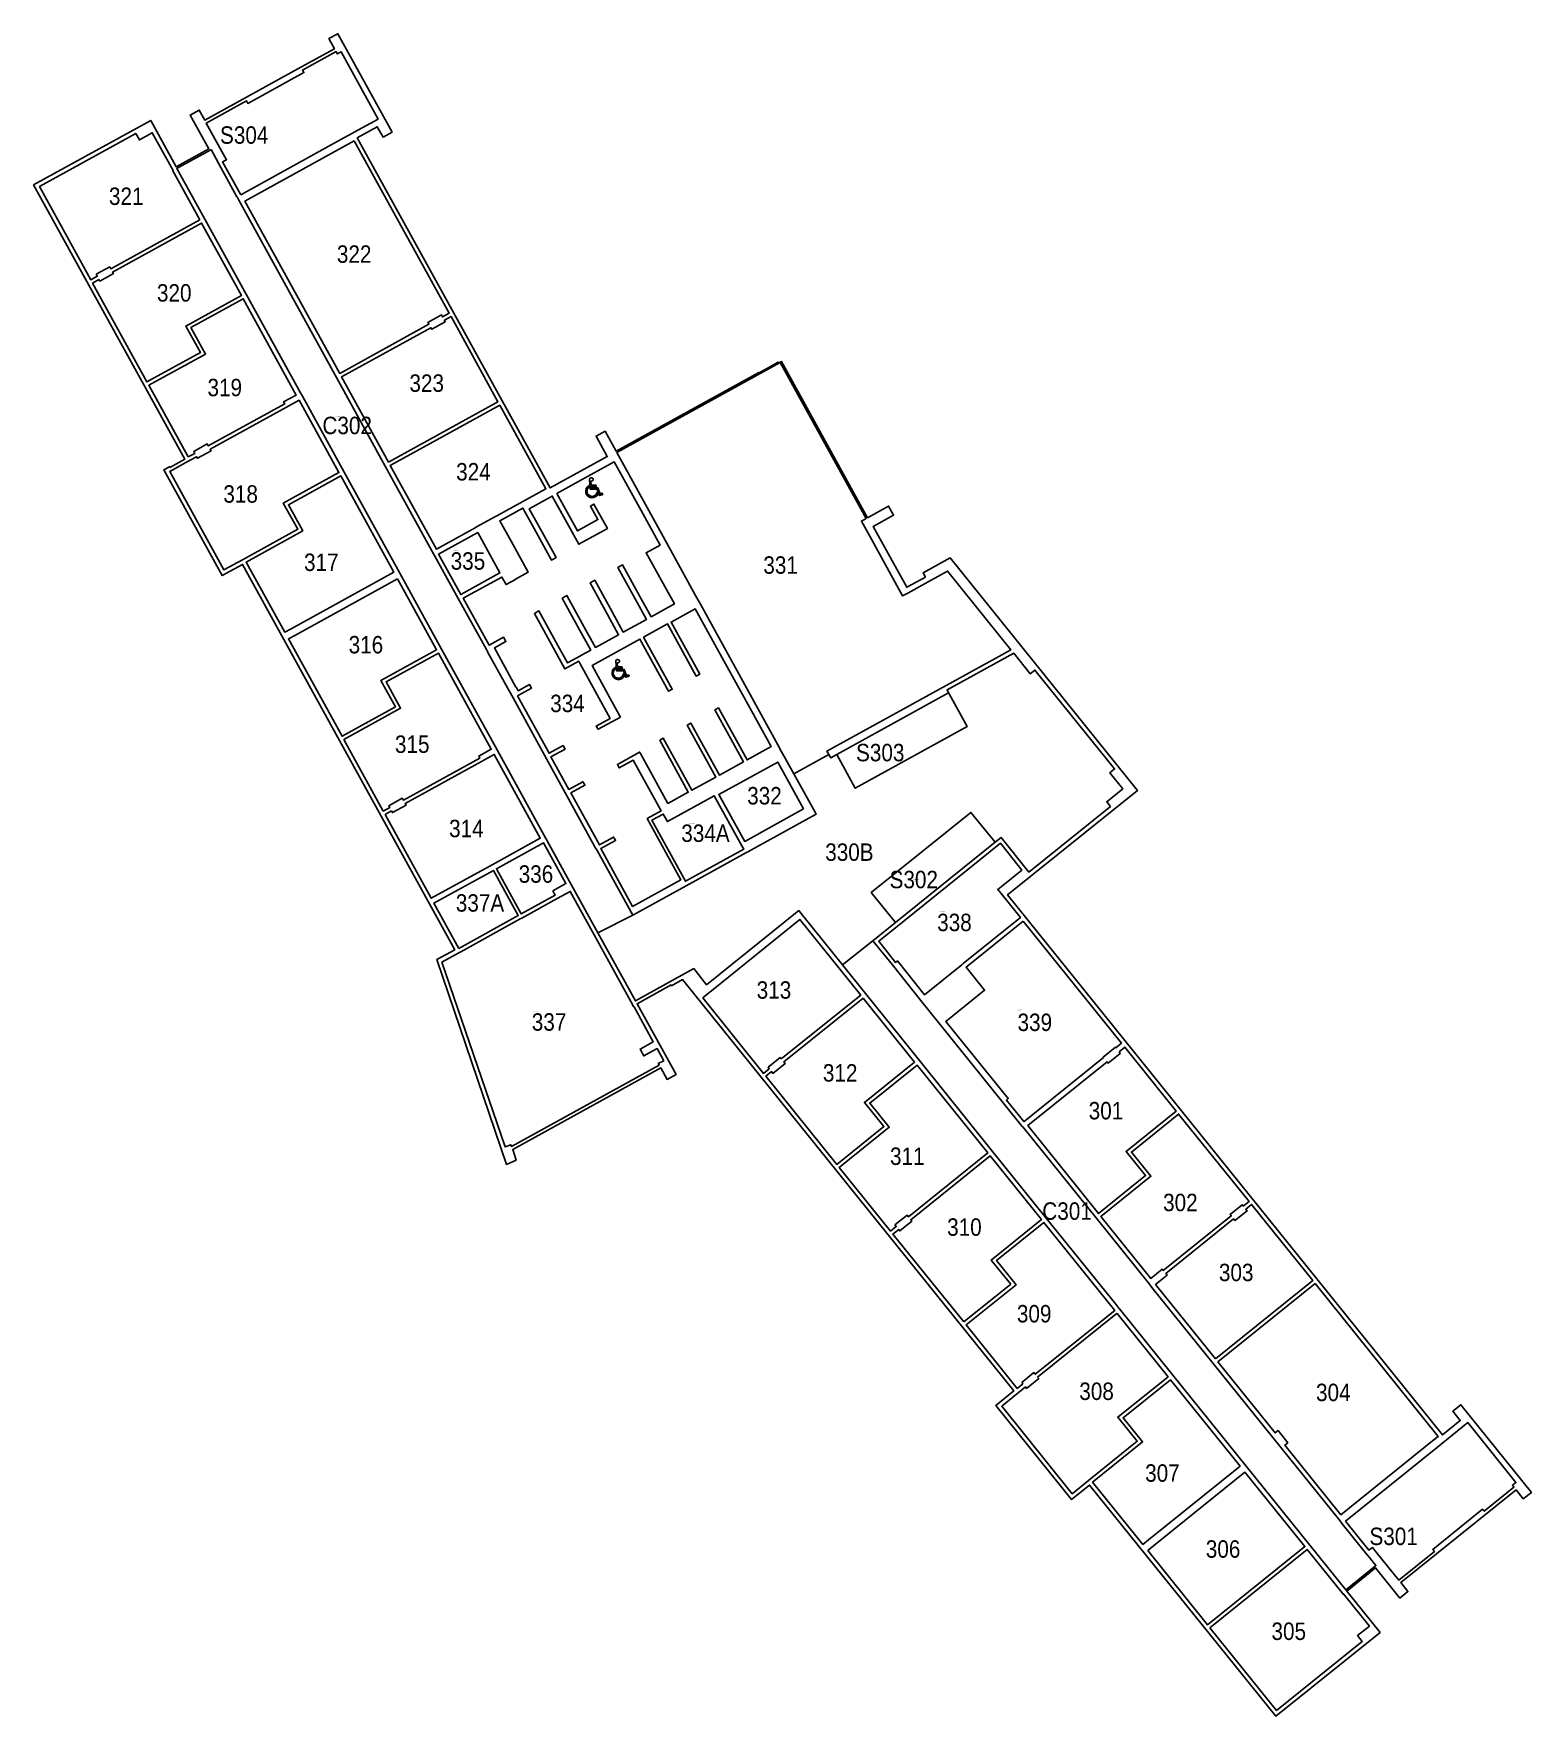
# Model space of a CAD drawing. Header units: inches. Extents: x 69232226 to 69234544, y 27656177 to 27658782.
import ezdxf
from ezdxf.enums import TextEntityAlignment as Align

# ---------------------------------------------------------------- set-up
doc = ezdxf.new("R2010")
doc.units = ezdxf.units.IN
doc.header["$LTSCALE"] = 100
doc.header["$MEASUREMENT"] = 0
doc.layers.get('0').update_dxf_attribs({"linetype": 'CONTINUOUS'})
for name, color, linetype in [('A-IDEN-ICON', 4, 'CONTINUOUS'), ('A-IDEN-SNUM', 4, 'CONTINUOUS'), ('A-IDEN-VNUM', 4, 'CONTINUOUS'), ('AREA-ASSIGN', 7, 'CONTINUOUS'), ('AREA-GROSS', 1, 'CONTINUOUS')]:
    doc.layers.add(name, color=color, linetype=linetype)
doc.layers.get('0').off()
doc.styles.add('CP_ROOMSNUMBER', font='arial.ttf', dxfattribs={"height": 1})
doc.styles.add('CP_ROOMVNUMBER', font='arial.ttf', dxfattribs={"width": 0.85, "height": 0.075})

# ---------------------------------------------------------------- blocks, each defined once
blk = doc.blocks.new('CPHC')
for points in [[(10, 11), (10, 10), (6.4, 10), (6.4, 9), (11.5, 9), (13.3, 4.3), (14.8, 4.9), (15.2, 3.9), (12.7, 3), (10.8, 8), (5.5, 8), (5, 15.8, -2.310496), (6.1, 14.1), (6.3, 11)], [(4.7, 9.6, 1.506288), (10.9, 5.7), (11.5, 4.2, -1.382884), (4.6, 10.7)]]:
    blk.add_lwpolyline(points, format="xyb", close=True)

msp = doc.modelspace()

# ---------------------------------------------------------------- linework, layer by layer
at = {"layer": 'AREA-ASSIGN', "flags": 128}
for points in [[(69232546.5, 27658532.8), (69232706, 27658620.7), (69232706, 27658620.7), (69232719.4, 27658628), (69232722.3, 27658629.6), (69232759.2, 27658650), (69232701.8, 27658754.2), (69232695.8, 27658750.9), (69232694, 27658754.3), (69232642.2, 27658725.8), (69232644.4, 27658721.9), (69232557.7, 27658674.1), (69232555.5, 27658678.1), (69232493.2, 27658643.8), (69232520.1, 27658594.9), (69232520.1, 27658594.9), (69232524.5, 27658587), (69232518.5, 27658583.7)], [(69232322.7, 27658409.6), (69232343.7, 27658421.2), (69232345.3, 27658418.2), (69232483.1, 27658494.1), (69232443.9, 27658565.2), (69232441.3, 27658570), (69232441.7, 27658570.2), (69232439.1, 27658575), (69232409.5, 27658628.7), (69232389.6, 27658617.7), (69232384.1, 27658627.7), (69232234.8, 27658545.5), (69232314.3, 27658401.1), (69232324.3, 27658406.7)], [(69232722.3, 27658616), (69232552.9, 27658522.7), (69232699.7, 27658256.1), (69232837.9, 27658332.2), (69232836.3, 27658335.1), (69232857.3, 27658346.7), (69232858.9, 27658343.8), (69232869.1, 27658349.4)], [(69232450.1, 27658574.9), (69232447.6, 27658573.5), (69232490.8, 27658495), (69232555.4, 27658377.8), (69232638.8, 27658226.3), (69232641.9, 27658220.8), (69232706.4, 27658103.6), (69232792.7, 27657946.9), (69232857.3, 27657829.4), (69232940.7, 27657678), (69232943.8, 27657672.4), (69233018.6, 27657536.5), (69233019.2, 27657535.5), (69233019.2, 27657535.6), (69233020.8, 27657532.8), (69233055.6, 27657469.5), (69233060.7, 27657460.3), (69233099.3, 27657390.2), (69233153.2, 27657417.5), (69233098, 27657517.7), (69233095.3, 27657522.6), (69233095.4, 27657522.6), (69233045.2, 27657613.7), (69233023, 27657654.1), (69232968.1, 27657753.9), (69232968.1, 27657753.9), (69232961.9, 27657765.1), (69232928.6, 27657825.4), (69232928.4, 27657825.9), (69232926.8, 27657828.7), (69232883.1, 27657908), (69232847.2, 27657973.2), (69232845.1, 27657977), (69232845.1, 27657977), (69232770.3, 27658112.9), (69232694.8, 27658250), (69232543.7, 27658524.4), (69232540.8, 27658529.7), (69232540.7, 27658529.7), (69232512.8, 27658580.5), (69232508.4, 27658588.5), (69232500.6, 27658602.7), (69232500, 27658602.4)], [(69232327.1, 27658401.5), (69232317.1, 27658396), (69232401.3, 27658243), (69232484, 27658288.5), (69232461.5, 27658329.4), (69232547.6, 27658376.8), (69232485.9, 27658488.9), (69232348.1, 27658413.1), (69232349.5, 27658410.7), (69232328.5, 27658399.1)], [(69232465.3, 27658126.9), (69232475.3, 27658132.4), (69232473.7, 27658135.4), (69232494.7, 27658147), (69232496.3, 27658144), (69232614.6, 27658209.1), (69232612.9, 27658212.1), (69232632.4, 27658222.8), (69232550.5, 27658371.7), (69232469.5, 27658327.1), (69232492, 27658286.2), (69232404.2, 27658237.9)], [(69232775.2, 27658119), (69232944.6, 27658212.3), (69232872, 27658344.2), (69232861.8, 27658338.6), (69232863.1, 27658336.2), (69232842.1, 27658324.6), (69232840.8, 27658327), (69232702.5, 27658250.9)], [(69233529.5, 27657987.4), (69233522.8, 27657999.6), (69233507.3, 27658027.6), (69233514.5, 27658031.6), (69233381.6, 27658273.1), (69233128.7, 27658133.9), (69233206.1, 27657993.3), (69233250.6, 27657912.4), (69233258.1, 27657898.8), (69233378, 27657681.1), (69233383.3, 27657671.6), (69233383.3, 27657671.5), (69233387.3, 27657664.2), (69233402.5, 27657636.6), (69233456.8, 27657666.5), (69233453.9, 27657671.7), (69233715.3, 27657815.7), (69233738.6, 27657828.5), (69233662.4, 27657923.2), (69233658.2, 27657928.4), (69233643.2, 27657947.1), (69233640.7, 27657950.2), (69233610.4, 27657933.5), (69233610.4, 27657933.5), (69233578.9, 27657916.2), (69233571.1, 27657911.9)], [(69232468.2, 27658121.8), (69232461.6, 27658118.2), (69232461.6, 27658118.2), (69232436.6, 27658104.4), (69232520.5, 27657952), (69232549.2, 27657967.8), (69232549.2, 27657967.8), (69232634.7, 27658014.9), (69232612.4, 27658055.2), (69232698.6, 27658102.7), (69232636.9, 27658214.7), (69232617.4, 27658204), (69232499.2, 27658138.8), (69232500.5, 27658136.5), (69232479.4, 27658124.9), (69232478.1, 27658127.3)], [(69232947.4, 27658207.2), (69232778, 27658113.9), (69232849.4, 27657984.2), (69232909.3, 27658017.2), (69232909.3, 27658017.2), (69232911.6, 27658018.5), (69232940.8, 27658034.5), (69232943.1, 27658035.8), (69233018.8, 27658077.5)], [(69232624.4, 27657861.1), (69232783.4, 27657948.7), (69232701.4, 27658097.5), (69232620.4, 27658052.9), (69232642.6, 27658012.6), (69232554.9, 27657964.2), (69232614.6, 27657855.7), (69232624.4, 27657861.1)], [(69233134.2, 27657724.3), (69233099.6, 27657705.3), (69233096.9, 27657710.4), (69233118.4, 27657722.2), (69233072, 27657806.5), (69233069.8, 27657810.7), (69233048.2, 27657798.8), (69233001, 27657884.5), (69233008.2, 27657888.5), (69233035, 27657839.8), (69233052.4, 27657808.2), (69233072.2, 27657819.2), (69233073.2, 27657819.7), (69233088.3, 27657828), (69233070.9, 27657859.5), (69233044.1, 27657908.3), (69233051.3, 27657912.3), (69233078.2, 27657863.5), (69233095.5, 27657832), (69233131.4, 27657851.8), (69233114.1, 27657883.3), (69233087.3, 27657932), (69233094.5, 27657936), (69233121.3, 27657887.3), (69233138.7, 27657855.7), (69233174.6, 27657875.5), (69233157.2, 27657907.1), (69233130.4, 27657955.8), (69233137.6, 27657959.8), (69233164.5, 27657911), (69233181.8, 27657879.5), (69233217.7, 27657899.3), (69233200.4, 27657930.8), (69233174, 27657978.6), (69233195.6, 27657990.5), (69233166.3, 27658043.8), (69233166.3, 27658043.8), (69233124.8, 27658119.3), (69233068.3, 27658088.2), (69233035.9, 27658070.3), (69233067.7, 27658012.5), (69233099.3, 27658029.9), (69233087.7, 27658050.9), (69233093.2, 27658053.9), (69233114, 27658016.2), (69233069.7, 27657991.8), (69233046, 27658034.8), (69233046, 27658034.8), (69233028.7, 27658066.3), (69232993.2, 27658046.8), (69233010.6, 27658015.3), (69233034.8, 27657971.3), (69233027.5, 27657967.4), (69233000.7, 27658016.1), (69233000.7, 27658016.1), (69232983.3, 27658047.7), (69232947.8, 27658028.1), (69232965.2, 27657996.6), (69232965.2, 27657996.6), (69232991.5, 27657948.8), (69232971.6, 27657937.8), (69232971.9, 27657937.3), (69232957.2, 27657929.3), (69232950.7, 27657941), (69232891, 27657908.1), (69232931.1, 27657835.4), (69232953.4, 27657847.7), (69232957, 27657841.1), (69232939.1, 27657831.3), (69232972.4, 27657770.8), (69232972.8, 27657771.1), (69232976.2, 27657764.9), (69232993.7, 27657774.5), (69232996.7, 27657769.1), (69232975, 27657757.1), (69233023.9, 27657668.3), (69233045.5, 27657680.2), (69233048.5, 27657674.8), (69233026.6, 27657662.6), (69233054.3, 27657612.2), (69233076.2, 27657624.2), (69233078.9, 27657619.2), (69233079.2, 27657619.3), (69233079.2, 27657618.7), (69233057.7, 27657606.9), (69233102, 27657526.5), (69233123.7, 27657538.5), (69233126.5, 27657533.5), (69233126.4, 27657533.4), (69233103.7, 27657520.9), (69233153.1, 27657431.2), (69233227.9, 27657472.4), (69233175.7, 27657567.1), (69233197.3, 27657579), (69233154.1, 27657657.5), (69233132.5, 27657645.6), (69233129.5, 27657651.1), (69233164, 27657670.1), (69233165.3, 27657667.8), (69233207.8, 27657590.6), (69233239.3, 27657608), (69233195, 27657688.4), (69233200.5, 27657691.4), (69233244.8, 27657611), (69233282, 27657631.5), (69233237.7, 27657711.9), (69233243.2, 27657715), (69233287.5, 27657634.5), (69233324.7, 27657655), (69233280.4, 27657735.5), (69233285.9, 27657738.5), (69233330.2, 27657658), (69233367.4, 27657678.5), (69233323.1, 27657759), (69233323.1, 27657759), (69233294.3, 27657811.3), (69233294.3, 27657811.3), (69233249.9, 27657891.9), (69233212.7, 27657871.4), (69233257.1, 27657790.8), (69233251.6, 27657787.8), (69233207.2, 27657868.4), (69233170, 27657847.9), (69233214.4, 27657767.3), (69233208.9, 27657764.3), (69233164.5, 27657844.9), (69233090.3, 27657804), (69233132.9, 27657726.6)], [(69232852.9, 27657976.4), (69232887.2, 27657914), (69232947.8, 27657947.3), (69232913.4, 27658009.8)], [(69232789.2, 27657938.1), (69232630.2, 27657850.6), (69232630.2, 27657850.6), (69232620.4, 27657845.2), (69232703.3, 27657694.6), (69232785.9, 27657740.1), (69232763.4, 27657781.1), (69232849.6, 27657828.5)], [(69232767.2, 27657578.6), (69232777.2, 27657584.1), (69232775.6, 27657587), (69232796.6, 27657598.6), (69232798.3, 27657595.7), (69232916.5, 27657660.8), (69232914.9, 27657663.8), (69232934.4, 27657674.5), (69232852.4, 27657823.4), (69232771.4, 27657778.8), (69232793.9, 27657737.8), (69232706.2, 27657689.5)], [(69233892.8, 27657586), (69233887, 27657593.2), (69233911.9, 27657613.3), (69233891.9, 27657638.2), (69233899.1, 27657644), (69233775.9, 27657797), (69233768.7, 27657791.2), (69233743.1, 27657823), (69233639.9, 27657766.2), (69233642.3, 27657761.8), (69233643.2, 27657760.5), (69233671.1, 27657709.7), (69233497.7, 27657614.2), (69233469, 27657666.3), (69233459.7, 27657661.2), (69233456.8, 27657666.5), (69233402.5, 27657636.6), (69233436, 27657575.9), (69233437.1, 27657573.8), (69233436.1, 27657573.3), (69233331.4, 27657515.7), (69233328.2, 27657513.9), (69233328.2, 27657513.9), (69233236, 27657463.1), (69233236, 27657463.1), (69233153.2, 27657417.5), (69233099.3, 27657390.2), (69233157.4, 27657284.8), (69233247.7, 27657334.9), (69233267.7, 27657310), (69233410.3, 27657424.8), (69233410.3, 27657424.7), (69233417.8, 27657415.4), (69233417.9, 27657415.3), (69233478.1, 27657340.5), (69233522.7, 27657376.4), (69233524.9, 27657378.1), (69233524.8, 27657378.1), (69233559.8, 27657406.3), (69233522.6, 27657452.6), (69233676.8, 27657576.7), (69233714.1, 27657530.5), (69233723.4, 27657538), (69233766.6, 27657484.4)], [(69232780.1, 27657578.9), (69232770.1, 27657573.4), (69232841.5, 27657443.8), (69232935.8, 27657495.8), (69233010.2, 27657536.7), (69232938.9, 27657666.4), (69232919.4, 27657655.6), (69232801.1, 27657590.5), (69232802.4, 27657588.1), (69232781.4, 27657576.5)], [(69233417.7, 27657582), (69233377.7, 27657654.7), (69233286.6, 27657604.6), (69233326.6, 27657531.9)], [(69233217.3, 27657568.4), (69233206.9, 27657562.6), (69233200.5, 27657574.2), (69233183.1, 27657564.6), (69233235.2, 27657470.1), (69233325.1, 27657519.6), (69233322, 27657525.2), (69233279.4, 27657602.5), (69233217.4, 27657568.4), (69233217.3, 27657568.4)], [(69233029.7, 27657455.2), (69233050, 27657466.4), (69233015.1, 27657529.7), (69232942.2, 27657489.6), (69232980.7, 27657419.7), (69233033.3, 27657448.7)], [(69233573.6, 27657409.1), (69233534, 27657377.2), (69233560.2, 27657344.5), (69233563, 27657346.7), (69233605, 27657294.5), (69233662.7, 27657341), (69233664.8, 27657342.7), (69233664.8, 27657342.7), (69233753.4, 27657414), (69233723.4, 27657451.2), (69233718.4, 27657457.4), (69233723.5, 27657461.5), (69233755.7, 27657487.5), (69233732.2, 27657516.7), (69233722.4, 27657528.9)], [(69232884.2, 27657366.2), (69232976.2, 27657416.9), (69232937.6, 27657487), (69232845.6, 27657436.3)], [(69232858, 27657345.1), (69232955.6, 27657059.1), (69232964.6, 27657062.2), (69232965.5, 27657059.7), (69233194.1, 27657185.6), (69233192.9, 27657187.8), (69233201.3, 27657192.4), (69233190.9, 27657211.1), (69233170.4, 27657199.8), (69233164.6, 27657210.3), (69233185.1, 27657221.6), (69233155.8, 27657274.9), (69233155, 27657276.4), (69233154.7, 27657276.2), (69233150.2, 27657284.2), (69233116.3, 27657345.8), (69233093.6, 27657387.1), (69233056.5, 27657454.4), (69233036.3, 27657443.3), (69232981.4, 27657413.1), (69232979, 27657411.8), (69232887, 27657361.1), (69232884.1, 27657359.5)], [(69233383.3, 27657195), (69233506.2, 27657294), (69233472.5, 27657336), (69233412.2, 27657410.8), (69233275.3, 27657300.7), (69233271, 27657297.2), (69233261.7, 27657289.6), (69233355.7, 27657172.8), (69233364.6, 27657180), (69233362.9, 27657182.1), (69233381.6, 27657197.2)], [(69233757.9, 27657408.4), (69233669.3, 27657337), (69233697.9, 27657301.5), (69233638.2, 27657253.3), (69233734.5, 27657133.7), (69233731.8, 27657131.5), (69233758.7, 27657098), (69233759.4, 27657098.5), (69233882.2, 27657197.4), (69233881.7, 27657198), (69233900.4, 27657213.1), (69233900.9, 27657212.5), (69233909.8, 27657219.7)], [(69234287.8, 27656430.6), (69234251.5, 27656475.6), (69234247.7, 27656480.4), (69234247.7, 27656480.4), (69234157.1, 27656592.9), (69234142, 27656611.6), (69234051.6, 27656723.9), (69233957, 27656841.4), (69233953.1, 27656846.3), (69233870.4, 27656949), (69233759, 27657087.3), (69233757, 27657089.9), (69233756.3, 27657090.6), (69233726.7, 27657127.4), (69233628.7, 27657249.1), (69233598.8, 27657286.2), (69233555.2, 27657340.5), (69233524.9, 27657378.1), (69233478.1, 27657340.5), (69233513.7, 27657296.3), (69233597.2, 27657192.6), (69233710.4, 27657052), (69233793.5, 27656948.7), (69233903, 27656812.8), (69233903.1, 27656812.6), (69233903.2, 27656812.6), (69233906.8, 27656808.1), (69233989.4, 27656705.5), (69234102.8, 27656564.6), (69234201.2, 27656442.5), (69234256.9, 27656373.2), (69234259.1, 27656375), (69234303.2, 27656410.4), (69234303.7, 27656410.8), (69234293.6, 27656423.4), (69234287.8, 27656430.6)], [(69233509.9, 27657289.4), (69233387, 27657190.5), (69233389.1, 27657187.8), (69233370.4, 27657172.8), (69233368.3, 27657175.4), (69233359.4, 27657168.2), (69233469.3, 27657031.7), (69233542, 27657090.3), (69233511.9, 27657127.7), (69233589.7, 27657190.3)], [(69233906.2, 27657205.9), (69233907.9, 27657203.7), (69233889.2, 27657188.7), (69233887.5, 27657190.8), (69233764.7, 27657091.9), (69233874.2, 27656955.8), (69233947.1, 27657014.5), (69233917, 27657051.9), (69233994.6, 27657114.4), (69233915.2, 27657213.1)], [(69233559.2, 27656938.3), (69233577.9, 27656953.4), (69233580, 27656950.8), (69233702.9, 27657049.7), (69233593.4, 27657185.7), (69233520.2, 27657126.8), (69233550.3, 27657089.4), (69233473, 27657027.2), (69233552.4, 27656928.5), (69233561.3, 27656935.7)], [(69234098.4, 27656967.1), (69234107.4, 27656974.3), (69233998.3, 27657109.8), (69233925.3, 27657051), (69233955.4, 27657013.6), (69233877.9, 27656951.2), (69233955.1, 27656855.3), (69233972.9, 27656869.5), (69233974.6, 27656867.4), (69234079.7, 27656952.1), (69234078, 27656954.2), (69234096.7, 27656969.3)], [(69233665.6, 27656787.9), (69233738.4, 27656846.5), (69233708.3, 27656883.8), (69233786, 27656946.5), (69233706.6, 27657045.1), (69233583.7, 27656946.2), (69233585.4, 27656944), (69233566.7, 27656929), (69233565, 27656931.1), (69233556.1, 27656923.9)], [(69234055.4, 27656730.7), (69234205.9, 27656851.9), (69234111.1, 27656969.8), (69234102.1, 27656962.5), (69234104.2, 27656959.9), (69234085.5, 27656944.9), (69234083.4, 27656947.5), (69233978.3, 27656862.8), (69233980.4, 27656860.2), (69233962.7, 27656845.9)], [(69233755.5, 27656694.5), (69233774.2, 27656709.6), (69233776.3, 27656706.9), (69233899.3, 27656805.9), (69233789.7, 27656941.9), (69233716.5, 27656883), (69233746.6, 27656845.6), (69233669.3, 27656783.3), (69233748.3, 27656685.2), (69233748.4, 27656685.2), (69233757.3, 27656692.4)], [(69234209.6, 27656847.4), (69234059.1, 27656726.2), (69234147.7, 27656616.2), (69234152.2, 27656619.8), (69234167.2, 27656601.1), (69234162.7, 27656597.5), (69234249.6, 27656489.6), (69234391.4, 27656603.7), (69234400.1, 27656610.8)], [(69233780, 27656702.3), (69233781.7, 27656700.2), (69233763, 27656685.2), (69233761.3, 27656687.3), (69233749.9, 27656678.1), (69233749.8, 27656678), (69233747.3, 27656676), (69233724.4, 27656657.6), (69233833.5, 27656522.1), (69233859, 27656542.6), (69233934.2, 27656603.2), (69233904.1, 27656640.6), (69233981.9, 27656703.2), (69233903, 27656801.3), (69233901.1, 27656799.8)], [(69233865.2, 27656540), (69233942.9, 27656443.6), (69233951.7, 27656450.6), (69234093.4, 27656564.8), (69233985.6, 27656698.6), (69233912.4, 27656639.7), (69233942.5, 27656602.3)], [(69234256.5, 27656479.8), (69234292.9, 27656434.6), (69234298.2, 27656438.9), (69234304, 27656431.8), (69234339, 27656388.4), (69234394.2, 27656432.9), (69234391.8, 27656435.9), (69234468.9, 27656498), (69234471.4, 27656495), (69234517.4, 27656532.1), (69234515, 27656535.1), (69234520.3, 27656539.4), (69234445.7, 27656632.1), (69234412.8, 27656605.5), (69234410.2, 27656603.5), (69234398.9, 27656594.4)], [(69233950.4, 27656434.2), (69234043.2, 27656319), (69234193.7, 27656440.2), (69234100.9, 27656555.4), (69233959.2, 27656441.3)], [(69234046.8, 27656314.5), (69234149.8, 27656186.6), (69234282.5, 27656293.5), (69234275.4, 27656302.4), (69234293.7, 27656317.1), (69234255.3, 27656364.9), (69234253.8, 27656366.7), (69234253.3, 27656366.2), (69234251.3, 27656368.7), (69234197.4, 27656435.7)]]:
    msp.add_lwpolyline(points, close=True, dxfattribs=at)
at = {"layer": 'AREA-ASSIGN'}
for points in [[(69233642.3, 27657761.8), (69233643.2, 27657760.5), (69233671.1, 27657709.7), (69233497.7, 27657614.2), (69233469, 27657666.3), (69233642.3, 27657761.8)], [(69233714.1, 27657530.5), (69233676.8, 27657576.7), (69233522.6, 27657452.6), (69233559.8, 27657406.3), (69233714.1, 27657530.5)]]:
    msp.add_lwpolyline(points, close=True, dxfattribs=at)
at = {"layer": 'AREA-GROSS'}
msp.add_lwpolyline([(69233516.7, 27658032.8), (69233383.5, 27658274.8), (69233379.1, 27658272.4), (69233378.5, 27658273.5), (69233349, 27658257.2), (69233348.6, 27658257.8), (69233127.5, 27658136.1), (69233110.6, 27658166.8), (69233096.5, 27658159.1), (69233113.9, 27658127.5), (69233025.5, 27658078.9), (69232726.9, 27658621.1), (69232757.9, 27658638.1), (69232766.8, 27658622), (69232780.8, 27658629.8), (69232696.9, 27658782.1), (69232682.9, 27658774.4), (69232691.5, 27658758.7), (69232639.8, 27658730.2), (69232639.7, 27658730.4), (69232490.7, 27658648.4), (69232482.2, 27658663.9), (69232468.2, 27658656.2), (69232497.1, 27658603.6), (69232446.8, 27658575.9), (69232407.2, 27658647.8), (69232226, 27658548), (69232459.8, 27658123.4), (69232437, 27658110.8), (69232436.5, 27658111.8), (69232427.7, 27658107), (69232517.9, 27657943.2), (69232549.5, 27657960.5), (69232877.9, 27657364.2), (69232849.9, 27657348.8), (69232958.1, 27657031.7), (69232972.7, 27657038.4), (69232967.5, 27657055.1), (69233196.6, 27657181.2), (69233206.4, 27657163.3), (69233220.5, 27657171), (69233160.1, 27657280.6), (69233212.7, 27657309.6), (69233213.3, 27657308.5), (69233230.5, 27657318), (69233743.2, 27656681.1), (69233715.3, 27656658.6), (69233832.5, 27656512.9), (69233860.5, 27656535.5), (69234148.8, 27656177.5), (69234310, 27656307.3), (69234258.5, 27656371.3), (69234303.2, 27656407.2), (69234340.9, 27656360.5), (69234353.3, 27656370.5), (69234342.1, 27656384.5), (69234397.4, 27656429), (69234397.5, 27656428.8), (69234520.7, 27656528), (69234531.8, 27656514.2), (69234544.3, 27656524.2), (69234435.2, 27656659.7), (69234422.7, 27656649.7), (69234434.2, 27656635.4), (69234406.6, 27656613.1), (69233733.5, 27657449.1), (69233934.4, 27657610.8), (69233644.7, 27657970.7), (69233602.7, 27657947.5), (69233606.3, 27657941), (69233577.4, 27657925.1), (69233525.5, 27658019.4), (69233557, 27658036.7), (69233549.3, 27658050.8), (69233516.7, 27658032.8)], close=True, dxfattribs=at)

# ---------------------------------------------------------------- block references
at = {"layer": 'A-IDEN-ICON', "lineweight": -3, "xscale": 2, "yscale": 2, "zscale": 2}
for p in [(69233076.5, 27658061.1), (69233117.2, 27657779.8)]:
    msp.add_blockref('CPHC', p, dxfattribs=at)

# ---------------------------------------------------------------- texts
at = {"layer": 'A-IDEN-SNUM', "linetype": 'ByBlock', "style": 'CP_ROOMSNUMBER'}
for s, p in [('172GS30400', (69232526.7, 27658637.3)), ('172G032100', (69232344.1, 27658542.6)), ('172G032200', (69232696.9, 27658453)), ('172G032000', (69232418.4, 27658393)), ('172G032300', (69232809.2, 27658253.3)), ('172G031900', (69232496.6, 27658246.5)), ('172GC30200', (69232692.9, 27658189.5)), ('172G032400', (69232881.5, 27658116.1)), ('172G031800', (69232521.2, 27658081.7)), ('172G031700', (69232646.1, 27657976)), ('172G033500', (69232875.3, 27657981.7)), ('172G033100', (69233357, 27657971.7)), ('172G031600', (69232715.1, 27657848.5)), ('172G033400', (69233027.1, 27657757.6)), ('172G031500', (69232786.8, 27657694.4)), ('172GS30300', (69233525.4, 27657672.9)), ('172G033200', (69233332, 27657614.7)), ('172G031400', (69232870.6, 27657563.9)), ('172G0334A0', (69233240.6, 27657559.5)), ('172G0330B0', (69233463.5, 27657527.4)), ('172G033600', (69232978.3, 27657493.4)), ('172GS30200', (69233588.3, 27657472.8)), ('172G0337A0', (69232895.4, 27657452)), ('172G033800', (69233628.3, 27657422.7)), ('172G031300', (69233346.7, 27657313.9)), ('172G033700', (69232999.3, 27657267.5)), ('172G033900', (69233748.5, 27657270.1)), ('172G031200', (69233449.2, 27657185.7)), ('172G030100', (69233860.6, 27657127.1)), ('172G031100', (69233553.1, 27657056.7)), ('172G030200', (69233975.8, 27656985)), ('172GC30100', (69233807.6, 27656973.2)), ('172G031000', (69233641.5, 27656946.9)), ('172G030300', (69234062.2, 27656876.7)), ('172G030900', (69233749.5, 27656812.8)), ('172G030800', (69233846.1, 27656692.8)), ('172G030400', (69234212.5, 27656691)), ('172G030700', (69233948, 27656566.3)), ('172GS30100', (69234305.9, 27656468.2)), ('172G030600', (69234041.9, 27656448.7)), ('172G030500', (69234143.6, 27656321.3))]:
    msp.add_text(s, height=1, dxfattribs=at).set_placement(p)
at = {"layer": 'A-IDEN-VNUM', "linetype": 'ByBlock', "style": 'CP_ROOMVNUMBER', "width": 0.85}
for s, p in [('S304', (69232551.9, 27658625.2)), ('321', (69232369.3, 27658530.5)), ('322', (69232722.1, 27658440.9)), ('320', (69232443.6, 27658380.9)), ('323', (69232834.4, 27658241.2)), ('319', (69232521.8, 27658234.4)), ('C302', (69232711.3, 27658175.7)), ('324', (69232906.7, 27658104)), ('318', (69232546.4, 27658069.6)), ('317', (69232671.3, 27657963.9)), ('335', (69232898.2, 27657965.9)), ('331', (69233382.2, 27657959.6)), ('316', (69232740.3, 27657836.3)), ('334', (69233052.3, 27657745.4)), ('315', (69232812, 27657682.3)), ('S303', (69233536.4, 27657669.3)), ('332', (69233357.2, 27657602.5)), ('314', (69232895.8, 27657551.8)), ('334A', (69233265.9, 27657544.5)), ('330B', (69233488.7, 27657515.2)), ('336', (69233003.5, 27657481.3)), ('S302', (69233588.3, 27657472.8)), ('337A', (69232916.9, 27657436.6)), ('338', (69233651.3, 27657406.4)), ('313', (69233371.9, 27657301.8)), ('337', (69233023.8, 27657252.3)), ('339', (69233775.7, 27657251.8)), ('312', (69233474.4, 27657173.5)), ('301', (69233885.8, 27657115)), ('311', (69233578.3, 27657044.5)), ('302', (69234001, 27656972.9)), ('310', (69233666.7, 27656934.8)), ('C301', (69233825.6, 27656959.6)), ('303', (69234087.4, 27656864.6)), ('309', (69233774.7, 27656800.7)), ('308', (69233871.3, 27656680.7)), ('304', (69234237.7, 27656678.9)), ('307', (69233973.2, 27656554.1)), ('S301', (69234331.1, 27656456.1)), ('306', (69234067.1, 27656436.5)), ('305', (69234168.8, 27656309.2))]:
    msp.add_text(s, height=27, dxfattribs=at).set_placement(p, align=Align.MIDDLE_CENTER)

doc.saveas('drawing.dxf')
